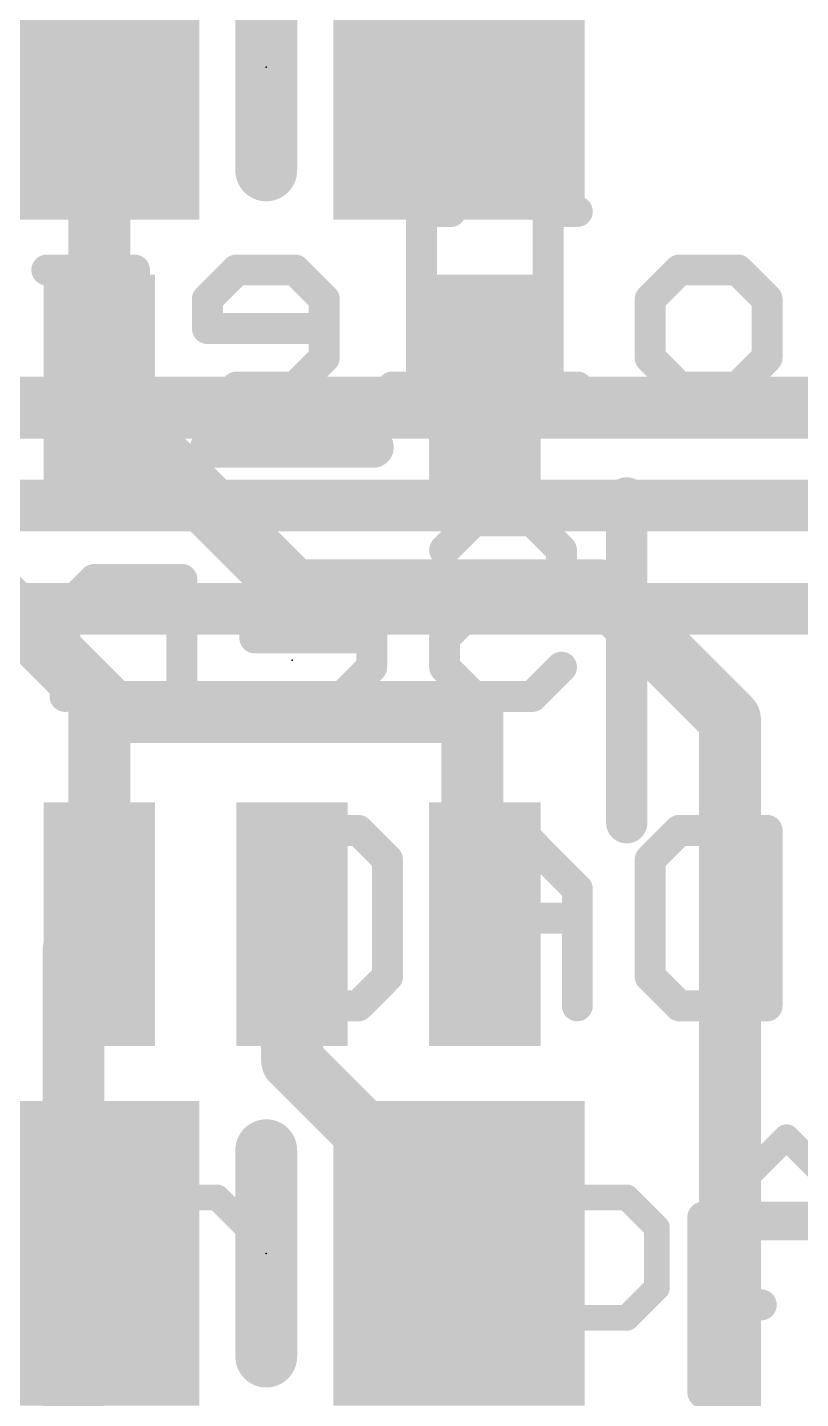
# Model space of a CAD drawing. Extents: x -0.1 to 25.5, y -0.1 to 17.9.
# Drawn here: x 6.95 to 10.76, y 5 to 11.75 of the extents above; entities that cross this region are included whole.
import ezdxf

# ---------------------------------------------------------------- set-up
doc = ezdxf.new("R2010")
doc.units = 0
for name, color, linetype in [('1', 12, 'CONTINUOUS'), ('16', 5, 'CONTINUOUS'), ('21', 40, 'CONTINUOUS'), ('22', 6, 'CONTINUOUS'), ('23', 40, 'CONTINUOUS')]:
    doc.layers.add(name, color=color, linetype=linetype)

# ---------------------------------------------------------------- blocks, each defined once
blk = doc.blocks.new('RECT')
blk.add_solid([(-0.5, -0.5), (0.5, -0.5), (-0.5, 0.5), (0.5, 0.5)])

msp = doc.modelspace()

# ---------------------------------------------------------------- linework, layer by layer
at = {"layer": '1'}
for points, const_width in [([(7.178, 11.557), (7.178, 13.777)], 0.3048), ([(5.969, 11.557), (7.178, 11.557)], 0.254), ([(7.178, 11.557), (7.305, 11.43)], 0.3048), ([(7.305, 11.43), (7.305, 9.9361)], 0.3048), ([(7.305, 9.9361), (8.2606, 8.9805)], 0.3048), ([(6.358, 9.39), (7.305, 8.443)], 0.3048), ([(8.2606, 8.9805), (9.779, 8.9805)], 0.3048), ([(9.779, 8.9805), (10.414, 8.3455)], 0.3048), ([(7.305, 8.443), (7.305, 7.3359)], 0.3048), ([(7.305, 8.443), (7.366, 8.382)], 0.3048), ([(7.366, 8.382), (9.144, 8.382)], 0.3048), ([(9.144, 8.382), (9.144, 7.3969)], 0.3048), ([(10.414, 8.3455), (10.414, 4.064)], 0.3048), ([(9.144, 7.3969), (9.205, 7.3359)], 0.3048), ([(7.305, 7.3359), (7.178, 7.2089)], 0.3048), ([(8.255, 7.3359), (8.255, 6.665)], 0.3048), ([(7.178, 7.2089), (7.178, 5.715)], 0.3048), ([(9.078, 5.842), (8.255, 6.665)], 0.3048), ([(9.078, 5.842), (9.078, 5.715)], 0.3048), ([(7.178, 3.368), (7.178, 5.715)], 0.3048)]:
    msp.add_lwpolyline(points, dxfattribs=dict(at, const_width=const_width))
for points, const_width in [([(7.2319, 11.6109, 1), (7.1241, 11.5031)], 0.1524), ([(7.178, 11.4935, 1), (7.178, 11.6205)], 0.127), ([(7.1018, 11.557, 1), (7.2542, 11.557)], 0.1524), ([(7.3812, 11.43, 1), (7.2288, 11.43)], 0.1524), ([(7.2511, 11.3761, 1), (7.3589, 11.4839)], 0.1524), ([(7.3589, 9.99, 1), (7.2511, 9.8822)], 0.1524), ([(7.2288, 9.9361, 1), (7.3812, 9.9361)], 0.1524), ([(8.2606, 9.0567, 1), (8.2606, 8.9043)], 0.1524), ([(9.8329, 9.0344, 1), (9.7251, 8.9266)], 0.1524), ([(9.779, 8.9043, 1), (9.779, 9.0567)], 0.1524), ([(8.2067, 8.9266, 1), (8.3145, 9.0344)], 0.1524), ([(7.3812, 8.443, 1), (7.2288, 8.443)], 0.1524), ([(7.3589, 8.4969, 1), (7.2511, 8.3891)], 0.1524), ([(7.2511, 8.3891, 1), (7.3589, 8.4969)], 0.1524), ([(7.366, 8.4582, 1), (7.366, 8.3058)], 0.1524), ([(7.3121, 8.3281, 1), (7.4199, 8.4359)], 0.1524), ([(9.2202, 8.382, 1), (9.0678, 8.382)], 0.1524), ([(9.144, 8.3058, 1), (9.144, 8.4582)], 0.1524), ([(10.4902, 8.3455, 1), (10.3378, 8.3455)], 0.1524), ([(10.3601, 8.2916, 1), (10.4679, 8.3994)], 0.1524), ([(9.1979, 7.4508, 1), (9.0901, 7.343)], 0.1524), ([(7.3589, 7.282, 1), (7.2511, 7.3898)], 0.1524), ([(8.3312, 7.3359, 1), (8.1788, 7.3359)], 0.1524), ([(9.0678, 7.3969, 1), (9.2202, 7.3969)], 0.1524), ([(9.1511, 7.282, 1), (9.2589, 7.3898)], 0.1524), ([(7.2542, 7.2089, 1), (7.1018, 7.2089)], 0.1524), ([(7.2288, 7.3359, 1), (7.3812, 7.3359)], 0.1524), ([(7.1241, 7.2628, 1), (7.2319, 7.155)], 0.1524), ([(8.3089, 6.7189, 1), (8.2011, 6.6111)], 0.1524), ([(8.1788, 6.665, 1), (8.3312, 6.665)], 0.1524), ([(9.1542, 5.842, 1), (9.0018, 5.842)], 0.1524), ([(9.0241, 5.7881, 1), (9.1319, 5.8959)], 0.1524), ([(7.2542, 5.715, 1), (7.1018, 5.715)], 0.1524), ([(7.1018, 5.715, 1), (7.2542, 5.715)], 0.1524), ([(9.0018, 5.715, 1), (9.1542, 5.715)], 0.1524)]:
    msp.add_lwpolyline(points, format="xyb", dxfattribs=dict(at, const_width=const_width))
at = {"layer": '16'}
for points, const_width in [([(3.7846, 9.8806), (14.3764, 9.8806)], 0.3048), ([(11.43, 9.398), (4.445, 9.398)], 0.254), ([(5.207, 8.89), (11.176, 8.89)], 0.254)]:
    msp.add_lwpolyline(points, dxfattribs=dict(at, const_width=const_width))
at = {"layer": '21'}
for points, const_width in [([(8.128, 12.065), (8.128, 11.049)], 0.3048), ([(7.855, 9.686), (8.655, 9.686)], 0.2032), ([(9.905, 9.436), (9.905, 7.836)], 0.2032), ([(8.128, 6.223), (8.128, 5.207)], 0.3048), ([(10.2802, 5.0292), (10.2802, 5.8935)], 0.1524), ([(10.2802, 5.8935), (10.8565, 5.8935)], 0.1524), ([(10.2802, 5.4614), (10.5684, 5.4614)], 0.1524)]:
    msp.add_lwpolyline(points, dxfattribs=dict(at, const_width=const_width))
for points, const_width in [([(8.0518, 11.049, 1), (8.2042, 11.049)], 0.1524), ([(7.855, 9.7368, 1), (7.855, 9.6352)], 0.1016), ([(8.655, 9.6352, 1), (8.655, 9.7368)], 0.1016), ([(9.9558, 9.436, 1), (9.8542, 9.436)], 0.1016), ([(9.8542, 7.836, 1), (9.9558, 7.836)], 0.1016), ([(8.2042, 6.223, 1), (8.0518, 6.223)], 0.1524), ([(10.3183, 5.8935, 1), (10.2421, 5.8935)], 0.0762), ([(10.2802, 5.9316, 1), (10.2802, 5.8554)], 0.0762), ([(10.2802, 5.4995, 1), (10.2802, 5.4233)], 0.0762), ([(10.5684, 5.4233, 1), (10.5684, 5.4995)], 0.0762), ([(8.0518, 5.207, 1), (8.2042, 5.207)], 0.1524), ([(10.2421, 5.0292, 1), (10.3183, 5.0292)], 0.0762)]:
    msp.add_lwpolyline(points, format="xyb", dxfattribs=dict(at, const_width=const_width))
at = {"layer": '22'}
for points, const_width in [([(9.0377, 10.8465), (8.8936, 10.8465)], 0.1524), ([(8.8936, 10.8465), (8.8936, 9.9822)], 0.1524), ([(9.6613, 10.8465), (9.5173, 10.8465)], 0.1524), ([(9.5173, 10.8465), (9.5173, 9.9822)], 0.1524), ([(7.1903, 10.5584), (7.0463, 10.5584)], 0.1524), ([(7.4785, 10.2703), (7.1903, 10.5584)], 0.1524), ([(7.4785, 9.9822), (7.4785, 10.5584)], 0.1524), ([(7.9818, 10.5584), (7.8378, 10.4144)], 0.1524), ([(8.2699, 10.5584), (7.9818, 10.5584)], 0.1524), ([(8.414, 10.4144), (8.2699, 10.5584)], 0.1524), ([(10.0206, 10.4144), (10.1647, 10.5584)], 0.1524), ([(10.1647, 10.5584), (10.4528, 10.5584)], 0.1524), ([(10.4528, 10.5584), (10.5968, 10.4144)], 0.1524), ([(7.8378, 10.4144), (7.8378, 10.2703)], 0.1524), ([(8.414, 10.1263), (8.414, 10.4144)], 0.1524), ([(10.0206, 10.1263), (10.0206, 10.4144)], 0.1524), ([(10.5968, 10.4144), (10.5968, 10.1263)], 0.1524), ([(7.8378, 10.2703), (8.414, 10.2703)], 0.1524), ([(8.2699, 9.9822), (8.414, 10.1263)], 0.1524), ([(10.1647, 9.9822), (10.0206, 10.1263)], 0.1524), ([(10.5968, 10.1263), (10.4528, 9.9822)], 0.1524), ([(7.9818, 9.9822), (8.2699, 9.9822)], 0.1524), ([(9.0377, 9.9822), (8.7495, 9.9822)], 0.1524), ([(9.6613, 9.9822), (9.3732, 9.9822)], 0.1524), ([(10.4528, 9.9822), (10.1647, 9.9822)], 0.1524), ([(9.0072, 9.1785), (9.1512, 9.3225)], 0.1524), ([(9.1512, 9.3225), (9.4393, 9.3225)], 0.1524), ([(9.4393, 9.3225), (9.5834, 9.1785)], 0.1524), ([(9.5834, 9.1785), (9.5834, 9.0344)], 0.1524), ([(7.2802, 9.0344), (7.1361, 8.8904)], 0.1524), ([(7.7123, 9.0344), (7.2802, 9.0344)], 0.1524), ([(7.7123, 8.4582), (7.7123, 9.0344)], 0.1524), ([(8.2157, 9.0344), (8.0716, 8.8904)], 0.1524), ([(8.5038, 9.0344), (8.2157, 9.0344)], 0.1524), ([(8.6479, 8.8904), (8.5038, 9.0344)], 0.1524), ([(9.5834, 9.0344), (9.4393, 8.8904)], 0.1524), ([(7.1361, 8.8904), (7.1361, 8.4582)], 0.1524), ([(8.0716, 8.8904), (8.0716, 8.7463)], 0.1524), ([(8.6479, 8.6023), (8.6479, 8.8904)], 0.1524), ([(9.1512, 8.8904), (9.0072, 8.7463)], 0.1524), ([(9.4393, 8.8904), (9.1512, 8.8904)], 0.1524), ([(8.0716, 8.7463), (8.6479, 8.7463)], 0.1524), ([(9.0072, 8.7463), (9.0072, 8.6023)], 0.1524), ([(8.5038, 8.4582), (8.6479, 8.6023)], 0.1524), ([(9.0072, 8.6023), (9.1512, 8.4582)], 0.1524), ([(9.4393, 8.4582), (9.5834, 8.6023)], 0.1524), ([(8.2157, 8.4582), (8.5038, 8.4582)], 0.1524), ([(9.1512, 8.4582), (9.4393, 8.4582)], 0.1524), ([(8.1496, 7.6545), (8.2936, 7.7985)], 0.1524), ([(8.2936, 7.7985), (8.5818, 7.7985)], 0.1524), ([(8.5818, 7.7985), (8.7258, 7.6545)], 0.1524), ([(9.3732, 7.7985), (9.0851, 7.5104)], 0.1524), ([(9.6613, 7.5104), (9.3732, 7.7985)], 0.1524), ([(10.0206, 7.6545), (10.1647, 7.7985)], 0.1524), ([(10.1647, 7.7985), (10.5968, 7.7985)], 0.1524), ([(10.5968, 7.7985), (10.5968, 6.9342)], 0.1524), ([(8.7258, 7.6545), (8.7258, 7.0783)], 0.1524), ([(10.0206, 7.0783), (10.0206, 7.6545)], 0.1524), ([(9.0851, 7.5104), (9.0851, 6.9342)], 0.1524), ([(9.6613, 6.9342), (9.6613, 7.5104)], 0.1524), ([(9.6613, 7.3664), (9.0851, 7.3664)], 0.1524), ([(8.2936, 6.9342), (8.1496, 7.0783)], 0.1524), ([(8.7258, 7.0783), (8.5818, 6.9342)], 0.1524), ([(10.1647, 6.9342), (10.0206, 7.0783)], 0.1524), ([(8.5818, 6.9342), (8.2936, 6.9342)], 0.1524), ([(10.5968, 6.9342), (10.1647, 6.9342)], 0.1524), ([(8.5251, 6.2873), (8.5251, 5.3975)], 0.127), ([(9.4606, 6.2873), (9.4606, 5.3975)], 0.127), ([(10.6927, 6.2873), (10.3961, 5.9907)], 0.127), ([(10.9893, 5.9907), (10.6927, 6.2873)], 0.127), ([(7.8861, 5.9907), (7.7378, 5.9907)], 0.127), ([(8.1827, 5.6941), (7.8861, 5.9907)], 0.127), ([(8.1827, 5.3975), (8.1827, 5.9907)], 0.127), ([(8.9699, 5.9907), (8.5251, 5.9907)], 0.127), ([(9.1182, 5.8424), (8.9699, 5.9907)], 0.127), ([(9.9055, 5.9907), (9.4606, 5.9907)], 0.127), ([(10.0537, 5.8424), (9.9055, 5.9907)], 0.127), ([(10.3961, 5.9907), (10.3961, 5.3975)], 0.127), ([(9.1182, 5.5458), (9.1182, 5.8424)], 0.127), ([(10.0537, 5.5458), (10.0537, 5.8424)], 0.127), ([(10.9893, 5.8424), (10.3961, 5.8424)], 0.127), ([(8.9699, 5.3975), (9.1182, 5.5458)], 0.127), ([(9.9055, 5.3975), (10.0537, 5.5458)], 0.127), ([(8.5251, 5.3975), (8.9699, 5.3975)], 0.127), ([(9.4606, 5.3975), (9.9055, 5.3975)], 0.127)]:
    msp.add_lwpolyline(points, dxfattribs=dict(at, const_width=const_width))
for points, const_width in [([(8.8936, 10.8846, 1), (8.8936, 10.8084)], 0.0762), ([(8.9317, 10.8465, 1), (8.8555, 10.8465)], 0.0762), ([(9.0377, 10.8084, 1), (9.0377, 10.8846)], 0.0762), ([(9.5173, 10.8846, 1), (9.5173, 10.8084)], 0.0762), ([(9.5554, 10.8465, 1), (9.4792, 10.8465)], 0.0762), ([(9.6613, 10.8084, 1), (9.6613, 10.8846)], 0.0762), ([(7.0463, 10.5965, 1), (7.0463, 10.5203)], 0.0762), ([(7.2173, 10.5854, 1), (7.1634, 10.5315)], 0.0762), ([(7.1903, 10.5203, 1), (7.1903, 10.5965)], 0.0762), ([(7.5166, 10.5584, 1), (7.4404, 10.5584)], 0.0762), ([(7.9818, 10.5965, 1), (7.9818, 10.5203)], 0.0762), ([(8.0087, 10.5315, 1), (7.9549, 10.5854)], 0.0762), ([(8.2969, 10.5854, 1), (8.243, 10.5315)], 0.0762), ([(8.2699, 10.5203, 1), (8.2699, 10.5965)], 0.0762), ([(10.1647, 10.5965, 1), (10.1647, 10.5203)], 0.0762), ([(10.1916, 10.5315, 1), (10.1377, 10.5854)], 0.0762), ([(10.4797, 10.5854, 1), (10.4259, 10.5315)], 0.0762), ([(10.4528, 10.5203, 1), (10.4528, 10.5965)], 0.0762), ([(7.8108, 10.4413, 1), (7.8647, 10.3874)], 0.0762), ([(7.8759, 10.4144, 1), (7.7997, 10.4144)], 0.0762), ([(8.4521, 10.4144, 1), (8.3759, 10.4144)], 0.0762), ([(8.387, 10.3874, 1), (8.4409, 10.4413)], 0.0762), ([(10.0587, 10.4144, 1), (9.9825, 10.4144)], 0.0762), ([(9.9937, 10.4413, 1), (10.0476, 10.3874)], 0.0762), ([(10.6349, 10.4144, 1), (10.5587, 10.4144)], 0.0762), ([(10.5699, 10.3874, 1), (10.6238, 10.4413)], 0.0762), ([(7.4515, 10.2434, 1), (7.5054, 10.2973)], 0.0762), ([(7.8378, 10.3084, 1), (7.8378, 10.2322)], 0.0762), ([(8.414, 10.2322, 1), (8.414, 10.3084)], 0.0762), ([(7.7997, 10.2703, 1), (7.8759, 10.2703)], 0.0762), ([(8.4409, 10.0993, 1), (8.387, 10.1532)], 0.0762), ([(10.0476, 10.1532, 1), (9.9937, 10.0993)], 0.0762), ([(10.6238, 10.0993, 1), (10.5699, 10.1532)], 0.0762), ([(8.3759, 10.1263, 1), (8.4521, 10.1263)], 0.0762), ([(9.9825, 10.1263, 1), (10.0587, 10.1263)], 0.0762), ([(10.5587, 10.1263, 1), (10.6349, 10.1263)], 0.0762), ([(7.4404, 9.9822, 1), (7.5166, 9.9822)], 0.0762), ([(7.9818, 10.0203, 1), (7.9818, 9.9441)], 0.0762), ([(8.243, 10.0091, 1), (8.2969, 9.9553)], 0.0762), ([(8.2699, 9.9441, 1), (8.2699, 10.0203)], 0.0762), ([(8.7495, 10.0203, 1), (8.7495, 9.9441)], 0.0762), ([(8.8555, 9.9822, 1), (8.9317, 9.9822)], 0.0762), ([(9.0377, 9.9441, 1), (9.0377, 10.0203)], 0.0762), ([(9.3732, 10.0203, 1), (9.3732, 9.9441)], 0.0762), ([(9.4792, 9.9822, 1), (9.5554, 9.9822)], 0.0762), ([(9.6613, 9.9441, 1), (9.6613, 10.0203)], 0.0762), ([(10.1647, 10.0203, 1), (10.1647, 9.9441)], 0.0762), ([(10.1377, 9.9553, 1), (10.1916, 10.0091)], 0.0762), ([(10.4259, 10.0091, 1), (10.4797, 9.9553)], 0.0762), ([(10.4528, 9.9441, 1), (10.4528, 10.0203)], 0.0762), ([(9.1512, 9.3606, 1), (9.1512, 9.2844)], 0.0762), ([(9.1781, 9.2956, 1), (9.1243, 9.3495)], 0.0762), ([(9.4663, 9.3495, 1), (9.4124, 9.2956)], 0.0762), ([(9.4393, 9.2844, 1), (9.4393, 9.3606)], 0.0762), ([(9.6215, 9.1785, 1), (9.5453, 9.1785)], 0.0762), ([(8.9802, 9.2054, 1), (9.0341, 9.1515)], 0.0762), ([(9.5564, 9.1515, 1), (9.6103, 9.2054)], 0.0762), ([(7.2802, 9.0725, 1), (7.2802, 8.9963)], 0.0762), ([(7.3071, 9.0075, 1), (7.2532, 9.0614)], 0.0762), ([(7.7504, 9.0344, 1), (7.6742, 9.0344)], 0.0762), ([(7.7123, 8.9963, 1), (7.7123, 9.0725)], 0.0762), ([(8.2157, 9.0725, 1), (8.2157, 8.9963)], 0.0762), ([(8.2426, 9.0075, 1), (8.1887, 9.0614)], 0.0762), ([(8.5307, 9.0614, 1), (8.4769, 9.0075)], 0.0762), ([(8.5038, 8.9963, 1), (8.5038, 9.0725)], 0.0762), ([(9.5453, 9.0344, 1), (9.6215, 9.0344)], 0.0762), ([(9.6103, 9.0075, 1), (9.5564, 9.0614)], 0.0762), ([(7.1742, 8.8904, 1), (7.098, 8.8904)], 0.0762), ([(7.1092, 8.9173, 1), (7.1631, 8.8634)], 0.0762), ([(8.1097, 8.8904, 1), (8.0335, 8.8904)], 0.0762), ([(8.0447, 8.9173, 1), (8.0986, 8.8634)], 0.0762), ([(8.686, 8.8904, 1), (8.6098, 8.8904)], 0.0762), ([(8.6209, 8.8634, 1), (8.6748, 8.9173)], 0.0762), ([(9.1512, 8.9285, 1), (9.1512, 8.8523)], 0.0762), ([(9.1781, 8.8634, 1), (9.1243, 8.9173)], 0.0762), ([(9.4124, 8.9173, 1), (9.4663, 8.8634)], 0.0762), ([(9.4393, 8.8523, 1), (9.4393, 8.9285)], 0.0762), ([(8.0716, 8.7844, 1), (8.0716, 8.7082)], 0.0762), ([(8.0335, 8.7463, 1), (8.1097, 8.7463)], 0.0762), ([(8.6479, 8.7082, 1), (8.6479, 8.7844)], 0.0762), ([(8.9802, 8.7733, 1), (9.0341, 8.7194)], 0.0762), ([(9.0453, 8.7463, 1), (8.9691, 8.7463)], 0.0762), ([(8.6748, 8.5753, 1), (8.6209, 8.6292)], 0.0762), ([(9.0341, 8.6292, 1), (8.9802, 8.5753)], 0.0762), ([(9.6103, 8.5753, 1), (9.5564, 8.6292)], 0.0762), ([(8.6098, 8.6023, 1), (8.686, 8.6023)], 0.0762), ([(8.9691, 8.6023, 1), (9.0453, 8.6023)], 0.0762), ([(8.2157, 8.4963, 1), (8.2157, 8.4201)], 0.0762), ([(8.4769, 8.4851, 1), (8.5307, 8.4313)], 0.0762), ([(8.5038, 8.4201, 1), (8.5038, 8.4963)], 0.0762), ([(9.1512, 8.4963, 1), (9.1512, 8.4201)], 0.0762), ([(9.1243, 8.4313, 1), (9.1781, 8.4851)], 0.0762), ([(9.4124, 8.4851, 1), (9.4663, 8.4313)], 0.0762), ([(9.4393, 8.4201, 1), (9.4393, 8.4963)], 0.0762), ([(7.098, 8.4582, 1), (7.1742, 8.4582)], 0.0762), ([(7.6742, 8.4582, 1), (7.7504, 8.4582)], 0.0762), ([(8.2936, 7.8366, 1), (8.2936, 7.7604)], 0.0762), ([(8.3206, 7.7716, 1), (8.2667, 7.8255)], 0.0762), ([(8.6087, 7.8255, 1), (8.5548, 7.7716)], 0.0762), ([(8.5818, 7.7604, 1), (8.5818, 7.8366)], 0.0762), ([(9.4002, 7.8255, 1), (9.3463, 7.7716)], 0.0762), ([(9.4002, 7.7716, 1), (9.3463, 7.8255)], 0.0762), ([(10.1647, 7.8366, 1), (10.1647, 7.7604)], 0.0762), ([(10.1916, 7.7716, 1), (10.1377, 7.8255)], 0.0762), ([(10.6349, 7.7985, 1), (10.5587, 7.7985)], 0.0762), ([(10.5968, 7.7604, 1), (10.5968, 7.8366)], 0.0762), ([(8.1226, 7.6814, 1), (8.1765, 7.6275)], 0.0762), ([(8.7639, 7.6545, 1), (8.6877, 7.6545)], 0.0762), ([(8.6989, 7.6275, 1), (8.7528, 7.6814)], 0.0762), ([(10.0587, 7.6545, 1), (9.9825, 7.6545)], 0.0762), ([(9.9937, 7.6814, 1), (10.0476, 7.6275)], 0.0762), ([(9.1232, 7.5104, 1), (9.047, 7.5104)], 0.0762), ([(9.0582, 7.5374, 1), (9.112, 7.4835)], 0.0762), ([(9.6994, 7.5104, 1), (9.6232, 7.5104)], 0.0762), ([(9.6344, 7.4835, 1), (9.6883, 7.5374)], 0.0762), ([(9.0851, 7.4045, 1), (9.0851, 7.3283)], 0.0762), ([(9.6613, 7.3283, 1), (9.6613, 7.4045)], 0.0762), ([(8.1765, 7.1052, 1), (8.1226, 7.0513)], 0.0762), ([(8.6877, 7.0783, 1), (8.7639, 7.0783)], 0.0762), ([(8.7528, 7.0513, 1), (8.6989, 7.1052)], 0.0762), ([(10.0476, 7.1052, 1), (9.9937, 7.0513)], 0.0762), ([(9.9825, 7.0783, 1), (10.0587, 7.0783)], 0.0762), ([(8.2936, 6.9723, 1), (8.2936, 6.8961)], 0.0762), ([(8.2667, 6.9073, 1), (8.3206, 6.9611)], 0.0762), ([(8.5548, 6.9611, 1), (8.6087, 6.9073)], 0.0762), ([(8.5818, 6.8961, 1), (8.5818, 6.9723)], 0.0762), ([(9.047, 6.9342, 1), (9.1232, 6.9342)], 0.0762), ([(9.6232, 6.9342, 1), (9.6994, 6.9342)], 0.0762), ([(10.1647, 6.9723, 1), (10.1647, 6.8961)], 0.0762), ([(10.1377, 6.9073, 1), (10.1916, 6.9611)], 0.0762), ([(10.5587, 6.9342, 1), (10.6349, 6.9342)], 0.0762), ([(10.5968, 6.8961, 1), (10.5968, 6.9723)], 0.0762), ([(8.5568, 6.2873, 1), (8.4933, 6.2873)], 0.0635), ([(9.4923, 6.2873, 1), (9.4288, 6.2873)], 0.0635), ([(10.7151, 6.3097, 1), (10.6702, 6.2648)], 0.0635), ([(10.7151, 6.2648, 1), (10.6702, 6.3097)], 0.0635), ([(7.7378, 6.0224, 1), (7.7378, 5.9589)], 0.0635), ([(7.9086, 6.0131, 1), (7.8637, 5.9682)], 0.0635), ([(7.8861, 5.9589, 1), (7.8861, 6.0224)], 0.0635), ([(8.2145, 5.9907, 1), (8.151, 5.9907)], 0.0635), ([(8.5251, 6.0224, 1), (8.5251, 5.9589)], 0.0635), ([(8.9924, 6.0131, 1), (8.9475, 5.9682)], 0.0635), ([(8.9699, 5.9589, 1), (8.9699, 6.0224)], 0.0635), ([(9.4606, 6.0224, 1), (9.4606, 5.9589)], 0.0635), ([(9.9279, 6.0131, 1), (9.883, 5.9682)], 0.0635), ([(9.9055, 5.9589, 1), (9.9055, 6.0224)], 0.0635), ([(10.4278, 5.9907, 1), (10.3643, 5.9907)], 0.0635), ([(10.3736, 6.0131, 1), (10.4185, 5.9682)], 0.0635), ([(9.15, 5.8424, 1), (9.0865, 5.8424)], 0.0635), ([(9.0958, 5.8199, 1), (9.1407, 5.8648)], 0.0635), ([(10.0855, 5.8424, 1), (10.022, 5.8424)], 0.0635), ([(10.0313, 5.8199, 1), (10.0762, 5.8648)], 0.0635), ([(10.3961, 5.8741, 1), (10.3961, 5.8106)], 0.0635), ([(8.1603, 5.6716, 1), (8.2052, 5.7165)], 0.0635), ([(9.1407, 5.5233, 1), (9.0958, 5.5682)], 0.0635), ([(10.0762, 5.5233, 1), (10.0313, 5.5682)], 0.0635), ([(9.0865, 5.5458, 1), (9.15, 5.5458)], 0.0635), ([(10.022, 5.5458, 1), (10.0855, 5.5458)], 0.0635), ([(8.151, 5.3975, 1), (8.2145, 5.3975)], 0.0635), ([(8.4933, 5.3975, 1), (8.5568, 5.3975)], 0.0635), ([(8.5251, 5.4292, 1), (8.5251, 5.3658)], 0.0635), ([(8.9475, 5.42, 1), (8.9924, 5.375)], 0.0635), ([(8.9699, 5.3658, 1), (8.9699, 5.4292)], 0.0635), ([(9.4606, 5.4292, 1), (9.4606, 5.3658)], 0.0635), ([(9.4288, 5.3975, 1), (9.4923, 5.3975)], 0.0635), ([(9.883, 5.42, 1), (9.9279, 5.375)], 0.0635), ([(9.9055, 5.3658, 1), (9.9055, 5.4292)], 0.0635), ([(10.3643, 5.3975, 1), (10.4278, 5.3975)], 0.0635)]:
    msp.add_lwpolyline(points, format="xyb", dxfattribs=dict(at, const_width=const_width))
at = {"layer": '23'}
for p in [(8.128, 11.557), (8.255, 8.636), (8.128, 5.715)]:
    msp.add_point(p, dxfattribs=at)

# ---------------------------------------------------------------- block references
at = {"layer": '1'}
for p, xscale, yscale in [((7.178, 11.557), 1.24, 1.5), ((9.078, 11.557), 1.24, 1.5), ((7.305, 9.9361), 0.55, 1.2), ((9.205, 9.9361), 0.55, 1.2), ((7.305, 7.3359), 0.55, 1.2), ((8.255, 7.3359), 0.55, 1.2), ((9.205, 7.3359), 0.55, 1.2), ((7.178, 5.715), 1.24, 1.5), ((9.078, 5.715), 1.24, 1.5)]:
    msp.add_blockref('RECT', p, dxfattribs=dict(at, xscale=xscale, yscale=yscale))

doc.saveas('drawing.dxf')
